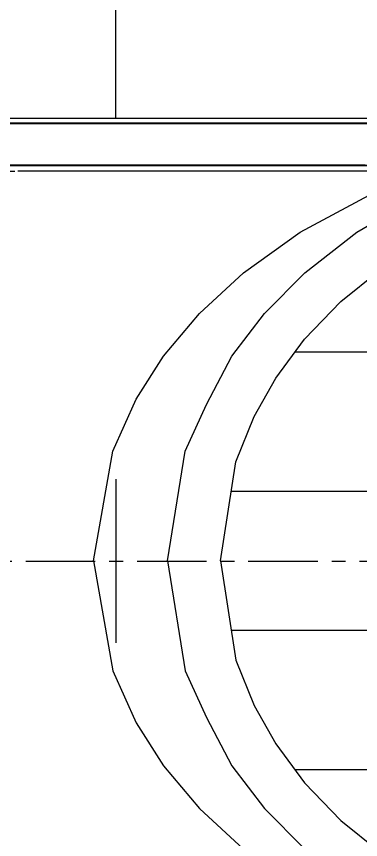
# Model space of a CAD drawing. Extents: x -137 to 172, y -7 to 127.
# Drawn here: x 17.88 to 24.07, y 54.16 to 68.94 of the extents above; entities that cross this region are included whole.
import ezdxf

# ---------------------------------------------------------------- set-up
doc = ezdxf.new("R2010")
doc.units = 0
doc.linetypes.add('A-CENTR01', pattern=[2, 1.25, -0.25, 0.25, -0.25])
doc.linetypes.add('PASUN', pattern=[1, 0.8, -0.2])
doc.layers.add('TT-BASE', color=253, linetype='CONTINUOUS')
doc.layers.add('TT-CNTL', color=1, linetype='A-CENTR01')

msp = doc.modelspace()

# ---------------------------------------------------------------- linework, layer by layer
at = {"layer": 'TT-BASE'}
for p, q in [((19.666, 67.114), (19.666, 69.114)), ((4.666, 67.114), (19.666, 67.114)), ((19.666, 67.114), (33.916, 67.114)), ((33.916, 67.014), (4.666, 67.014)), ((33.916, 67.014), (4.666, 67.014)), ((0.053, 66.265), (29.283, 66.264)), ((0.053, 66.264), (29.283, 66.264)), ((24.663, 66.263), (9.663, 66.263)), ((22.981, 65.064), (24.218, 65.731)), ((22.981, 65.064), (24.218, 65.731)), ((23.996, 65.064), (25.127, 65.731)), ((23.996, 65.064), (25.127, 65.731)), ((21.964, 64.339), (22.981, 65.064)), ((21.964, 64.339), (22.981, 65.064)), ((23.066, 64.339), (23.996, 65.064)), ((23.066, 64.339), (23.996, 65.064)), ((23.711, 63.822), (24.556, 64.503)), ((23.711, 63.821), (24.556, 64.502)), ((21.171, 63.609), (21.964, 64.339)), ((21.171, 63.609), (21.964, 64.339)), ((22.341, 63.609), (23.066, 64.339)), ((22.341, 63.609), (23.066, 64.339)), ((23.061, 63.145), (23.711, 63.822)), ((23.061, 63.144), (23.711, 63.821)), ((20.525, 62.842), (21.171, 63.609)), ((20.525, 62.842), (21.171, 63.609)), ((21.75, 62.842), (22.341, 63.609)), ((21.75, 62.842), (22.341, 63.609)), ((22.541, 62.447), (23.061, 63.145)), ((22.541, 62.446), (23.061, 63.144)), ((20.031, 62.071), (20.525, 62.842)), ((20.031, 62.071), (20.525, 62.842)), ((21.299, 61.971), (21.75, 62.842)), ((21.299, 61.971), (21.75, 62.842)), ((33.916, 62.914), (22.889, 62.914)), ((33.916, 62.914), (22.889, 62.914)), ((22.151, 61.758), (22.541, 62.447)), ((22.151, 61.757), (22.541, 62.446)), ((19.61, 61.138), (20.031, 62.071)), ((19.61, 61.138), (20.031, 62.071)), ((20.914, 61.138), (21.299, 61.971)), ((20.914, 61.138), (21.299, 61.971)), ((21.826, 60.944), (22.151, 61.758)), ((21.826, 60.943), (22.151, 61.757)), ((19.265, 59.164), (19.61, 61.138)), ((19.265, 59.164), (19.61, 61.138)), ((20.598, 59.164), (20.914, 61.138)), ((20.598, 59.164), (20.914, 61.138)), ((21.549, 59.164), (21.826, 60.944)), ((21.55, 59.164), (21.826, 60.943)), ((19.666, 60.632), (19.666, 57.696)), ((33.916, 60.414), (21.744, 60.414)), ((33.916, 60.414), (21.744, 60.414)), ((19.265, 59.164), (19.61, 57.19)), ((19.265, 59.164), (19.61, 57.19)), ((20.598, 59.164), (20.914, 57.19)), ((20.598, 59.164), (20.914, 57.19)), ((21.549, 59.164), (21.826, 57.384)), ((21.55, 59.164), (21.826, 57.384)), ((33.916, 57.914), (21.744, 57.914)), ((33.916, 57.914), (21.744, 57.914)), ((21.826, 57.384), (22.151, 56.57)), ((21.826, 57.384), (22.151, 56.57)), ((19.61, 57.19), (20.031, 56.257)), ((19.61, 57.19), (20.031, 56.257)), ((20.914, 57.19), (21.299, 56.357)), ((20.914, 57.19), (21.299, 56.357)), ((22.151, 56.57), (22.541, 55.881)), ((22.151, 56.57), (22.541, 55.881)), ((21.299, 56.357), (21.75, 55.486)), ((21.299, 56.357), (21.75, 55.486)), ((20.031, 56.257), (20.525, 55.486)), ((20.031, 56.257), (20.525, 55.486)), ((22.541, 55.881), (23.061, 55.183)), ((22.541, 55.881), (23.061, 55.183)), ((20.525, 55.486), (21.171, 54.719)), ((20.525, 55.486), (21.171, 54.719)), ((21.75, 55.486), (22.341, 54.719)), ((21.75, 55.486), (22.341, 54.719)), ((33.916, 55.414), (22.889, 55.414)), ((33.916, 55.414), (22.889, 55.414)), ((23.061, 55.183), (23.711, 54.506)), ((23.061, 55.183), (23.711, 54.506)), ((21.171, 54.719), (21.964, 53.989)), ((21.171, 54.719), (21.964, 53.989)), ((22.341, 54.719), (23.066, 53.989)), ((22.341, 54.719), (23.066, 53.989)), ((23.711, 54.506), (24.556, 53.825)), ((23.711, 54.506), (24.556, 53.825))]:
    msp.add_line(p, q, dxfattribs=at)
at = {"layer": 'TT-BASE', "ltscale": 0.1}
for p, q in [((14.663, 67.028), (24.663, 67.028)), ((14.663, 66.278), (24.148, 66.278))]:
    msp.add_line(p, q, dxfattribs=at)
at = {"layer": 'TT-BASE', "linetype": 'PASUN'}
msp.add_line((0.053, 66.161), (17.905, 66.16), dxfattribs=at)
at = {"layer": 'TT-BASE', "linetype": 'Continuous'}
for p, q in [((43.104, 66.159), (17.904, 66.16)), ((43.107, 66.159), (17.905, 66.16))]:
    msp.add_line(p, q, dxfattribs=at)
at = {"layer": 'TT-CNTL', "flags": 128}
msp.add_lwpolyline([(0.047, 59.163), (118.872, 59.158)], dxfattribs=at)

doc.saveas('drawing.dxf')
